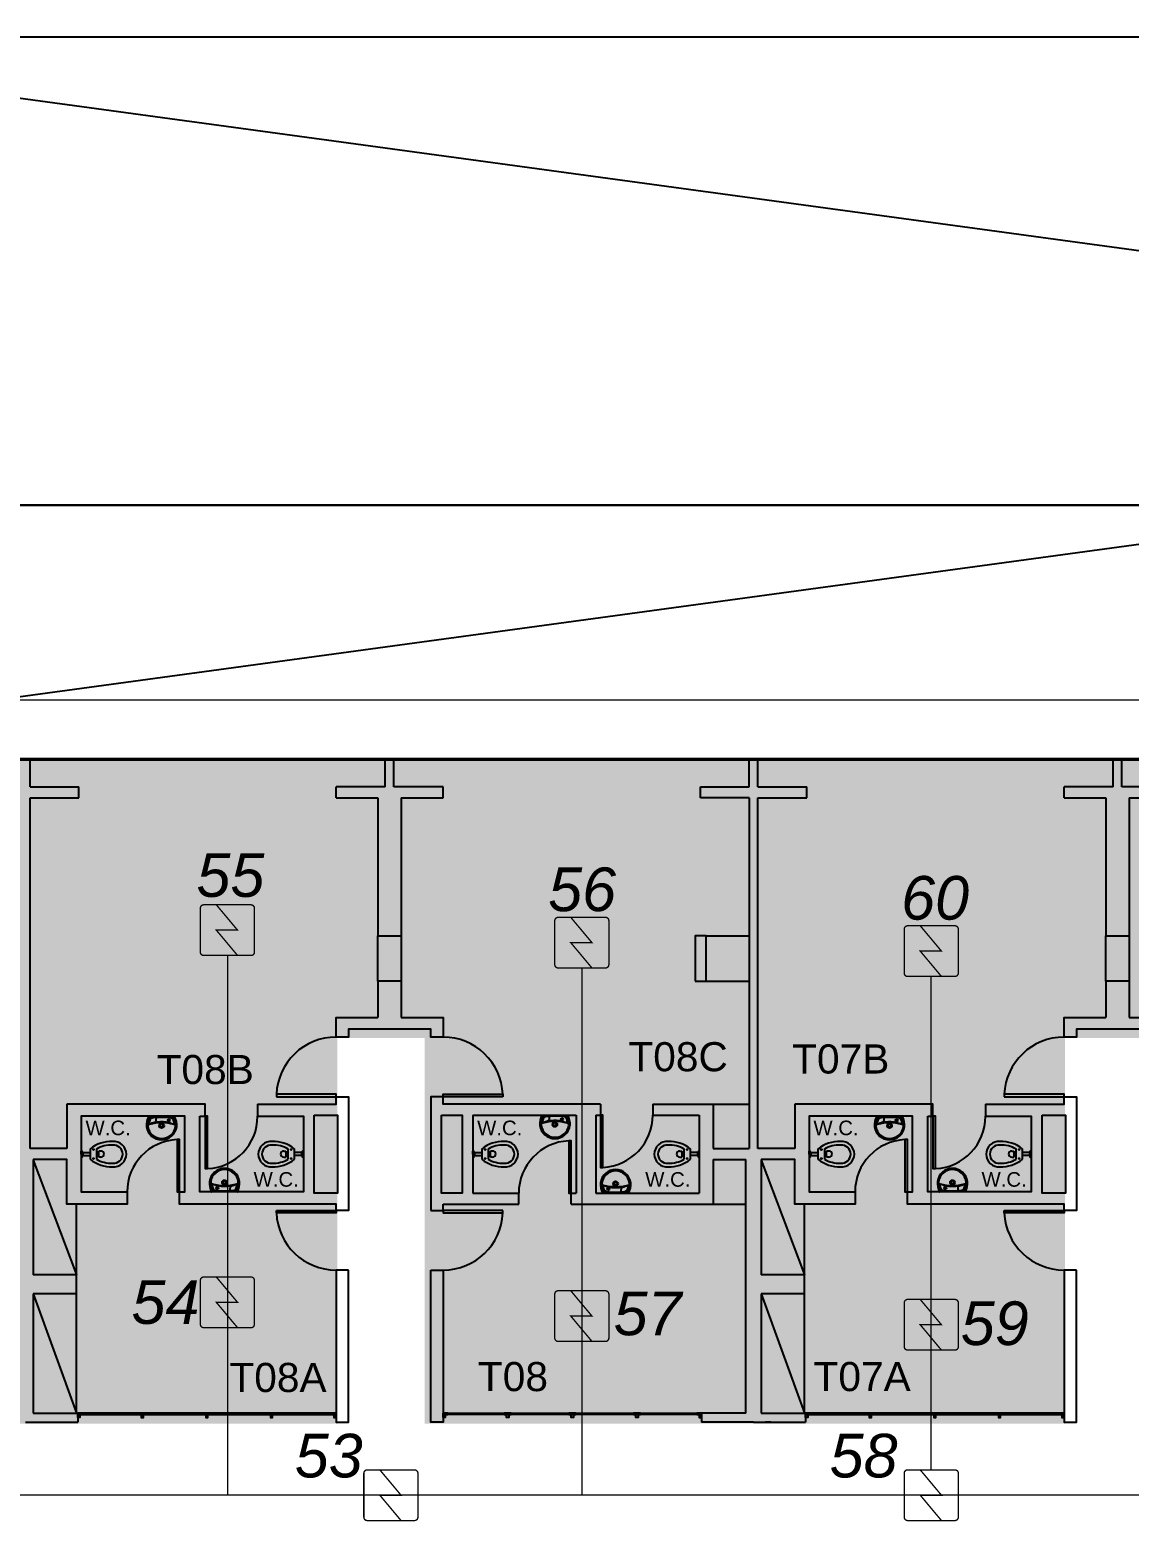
# Model space of a CAD drawing. Header units: metres. Extents: x -331 to 2982, y 362 to 2539.
# Drawn here: x 779.47 to 794.57, y 1304.15 to 1324.64 of the extents above; entities that cross this region are included whole.
import ezdxf

# ---------------------------------------------------------------- set-up
doc = ezdxf.new("R2010")
doc.units = ezdxf.units.M
doc.layers.add('_salas', color=251, linetype='Continuous', plot=False)
for name, color, linetype in [('ALV', 251, 'Continuous'), ('CX', 251, 'Continuous'), ('Det', 251, 'Continuous'), ('DET. FUMAÇA', 1, 'Continuous'), ('Det_Vigas', 251, 'Continuous'), ('Div', 251, 'Continuous'), ('Est', 251, 'Continuous'), ('Mob', 251, 'Continuous'), ('Pis', 251, 'Continuous'), ('SALAS NOVAS', 7, 'Continuous'), ('Texto_Salas', 251, 'Continuous'), ('vid', 251, 'Continuous')]:
    doc.layers.add(name, color=color, linetype=linetype)
doc.layers.add('Botoeira_antiga', color=74, linetype='Continuous', lineweight=30)
doc.styles.add('ARIAL', font='arial.ttf')
doc.styles.add('DESTAQUE', font='arial.ttf', dxfattribs={"height": 0.4})
doc.styles.add('X3G_ENTITY_1416A3D7', font='arial.ttf', dxfattribs={"height": 0.6})
doc.styles.add('X3G_ENTITY_1416A3E1', font='arial.ttf', dxfattribs={"height": 0.6})
doc.styles.add('X3G_ENTITY_1416A3EB', font='arial.ttf', dxfattribs={"height": 0.6})
doc.styles.add('X3G_ENTITY_1416A3F5', font='arial.ttf', dxfattribs={"height": 0.6})
doc.styles.add('X3G_ENTITY_1416A3FF', font='arial.ttf', dxfattribs={"height": 0.6})
doc.styles.add('X3G_ENTITY_1416A409', font='arial.ttf', dxfattribs={"height": 0.6})
doc.styles.add('X3G_ENTITY_1416A413', font='arial.ttf', dxfattribs={"height": 0.6})
doc.styles.add('X3G_ENTITY_1416A41D', font='arial.ttf', dxfattribs={"height": 0.6})

# ---------------------------------------------------------------- blocks, each defined once
blk = doc.blocks.new('Detector de fumaça')
at = {"layer": 'DET. FUMAÇA', "linetype": 'Continuous', "lineweight": 15, "const_width": 0.0187}
blk.add_lwpolyline([(774.599, 539.816), (775.249, 539.816, -0.414214), (775.296, 539.769), (775.296, 539.167, -0.414214), (775.249, 539.12), (774.599, 539.12, -0.414214), (774.553, 539.167), (774.553, 539.769, -0.414214)], format="xyb", close=True, dxfattribs=at)
blk.add_lwpolyline([(774.773, 539.816), (775.064, 539.468), (774.773, 539.468), (775.064, 539.12)], dxfattribs=at)

msp = doc.modelspace()

# ---------------------------------------------------------------- hatches: boundary and pattern name
at = {"layer": '_salas', "transparency": 33554559}
h = msp.add_hatch(color=256, dxfattribs=at)
h.dxf.hatch_style = 1
h.paths.add_polyline_path([(845.886, 1305.49), (845.886, 1314.61), (773.074, 1314.61), (773.074, 1305.49), (773.859, 1305.49), (773.859, 1310.79), (774.889, 1310.79), (774.889, 1305.49), (783.689, 1305.49), (783.689, 1310.79), (784.889, 1310.79), (784.889, 1305.49), (793.689, 1305.49), (793.689, 1310.79), (794.889, 1310.79), (794.889, 1305.49), (803.689, 1305.49), (803.689, 1310.79), (804.889, 1310.79), (804.889, 1305.49), (813.689, 1305.49), (813.689, 1310.79), (814.889, 1310.79), (814.889, 1305.49), (823.689, 1305.49), (823.689, 1310.79), (824.889, 1310.79), (824.889, 1305.49), (833.689, 1305.49), (833.689, 1310.79), (834.889, 1310.79), (834.889, 1305.49), (843.689, 1305.49), (843.689, 1310.79), (844.889, 1310.79), (844.889, 1309.89), (844.879, 1309.89), (844.879, 1305.49)])

# ---------------------------------------------------------------- linework, layer by layer
at = {"layer": 'ALV'}
for p, q in [((779.469, 1314.241), (779.469, 1314.611)), ((784.349, 1314.611), (784.469, 1314.611)), ((784.349, 1314.241), (784.349, 1314.611)), ((784.469, 1314.241), (784.469, 1314.611)), ((789.349, 1314.241), (789.349, 1314.611)), ((789.469, 1314.241), (789.469, 1314.611)), ((794.349, 1314.611), (794.469, 1314.611)), ((794.349, 1314.241), (794.349, 1314.611)), ((794.469, 1314.241), (794.469, 1314.611)), ((779.469, 1314.241), (780.139, 1314.241)), ((779.469, 1309.269), (779.469, 1314.091)), ((779.469, 1314.091), (780.139, 1314.091)), ((780.139, 1314.091), (780.139, 1314.241)), ((783.674, 1314.091), (783.674, 1314.241)), ((784.349, 1314.241), (783.674, 1314.241)), ((783.674, 1314.091), (784.249, 1314.091)), ((784.249, 1314.091), (784.249, 1312.191)), ((785.144, 1314.241), (784.469, 1314.241)), ((784.569, 1314.091), (785.144, 1314.091)), ((784.569, 1314.091), (784.569, 1312.191)), ((785.144, 1314.091), (785.144, 1314.241)), ((788.679, 1314.091), (788.679, 1314.241)), ((788.679, 1314.241), (789.349, 1314.241)), ((789.349, 1314.091), (788.679, 1314.091)), ((789.349, 1314.091), (789.349, 1309.269)), ((789.469, 1314.241), (790.139, 1314.241)), ((789.469, 1309.269), (789.469, 1314.091)), ((789.469, 1314.091), (790.139, 1314.091)), ((790.139, 1314.091), (790.139, 1314.241)), ((793.674, 1314.091), (793.674, 1314.241)), ((794.349, 1314.241), (793.674, 1314.241)), ((793.674, 1314.091), (794.249, 1314.091)), ((794.249, 1314.091), (794.249, 1312.191)), ((795.144, 1314.241), (794.469, 1314.241)), ((794.569, 1314.091), (795.144, 1314.091)), ((794.569, 1314.091), (794.569, 1312.191)), ((784.249, 1311.571), (784.249, 1311.071)), ((784.569, 1311.571), (784.569, 1311.071)), ((794.249, 1311.571), (794.249, 1311.071)), ((794.569, 1311.571), (794.569, 1311.071)), ((780.964, 1309.881), (779.974, 1309.881)), ((779.974, 1309.881), (779.974, 1309.269)), ((787.304, 1309.881), (787.304, 1309.731)), ((788.024, 1309.881), (788.854, 1309.881)), ((788.024, 1309.881), (788.024, 1309.731)), ((788.854, 1309.881), (788.854, 1309.269)), ((790.964, 1309.881), (789.974, 1309.881)), ((789.974, 1309.881), (789.974, 1309.269)), ((785.554, 1309.731), (785.554, 1308.656)), ((785.554, 1309.731), (786.974, 1309.731)), ((786.974, 1309.731), (786.974, 1308.656)), ((787.244, 1309.731), (787.304, 1309.731)), ((787.244, 1309.731), (787.244, 1308.656)), ((788.024, 1309.731), (788.664, 1309.731)), ((788.664, 1309.731), (788.664, 1308.656)), ((779.974, 1309.269), (779.469, 1309.269)), ((788.854, 1309.269), (789.349, 1309.269)), ((789.974, 1309.269), (789.469, 1309.269)), ((779.514, 1309.119), (779.514, 1307.536)), ((788.854, 1309.119), (788.854, 1308.506)), ((788.854, 1309.119), (789.304, 1309.119)), ((789.304, 1305.636), (789.304, 1309.119)), ((789.514, 1309.119), (789.514, 1307.536)), ((785.554, 1308.656), (786.184, 1308.656)), ((786.184, 1308.506), (786.184, 1308.656)), ((786.904, 1308.656), (786.974, 1308.656)), ((786.904, 1308.506), (786.904, 1308.656)), ((787.244, 1308.656), (788.664, 1308.656)), ((784.974, 1308.421), (785.144, 1308.421)), ((785.144, 1308.506), (786.184, 1308.506)), ((785.144, 1308.421), (785.144, 1308.506)), ((786.904, 1308.506), (788.854, 1308.506)), ((780.109, 1307.536), (779.514, 1307.536)), ((780.109, 1307.276), (780.109, 1307.536)), ((790.109, 1307.536), (789.514, 1307.536)), ((790.109, 1307.276), (790.109, 1307.536)), ((779.514, 1307.276), (779.514, 1305.636)), ((780.109, 1307.276), (779.514, 1307.276)), ((789.514, 1307.276), (789.514, 1305.636)), ((790.109, 1307.276), (789.514, 1307.276)), ((779.409, 1305.511), (780.124, 1305.511)), ((779.514, 1305.636), (780.124, 1305.636)), ((780.124, 1305.636), (780.124, 1305.511)), ((789.304, 1305.636), (788.694, 1305.636)), ((788.694, 1305.636), (788.694, 1305.511)), ((789.409, 1305.511), (788.694, 1305.511)), ((789.409, 1305.511), (790.124, 1305.511)), ((789.514, 1305.636), (790.124, 1305.636)), ((790.124, 1305.636), (790.124, 1305.511))]:
    msp.add_line(p, q, dxfattribs=at)
for points in [[(784.569, 1311.071), (785.144, 1311.071), (785.144, 1310.801), (784.974, 1310.801), (784.974, 1310.911), (783.844, 1310.911), (783.844, 1310.801), (783.674, 1310.801), (783.674, 1311.071), (784.249, 1311.071)], [(794.569, 1311.071), (795.144, 1311.071), (795.144, 1310.801), (794.974, 1310.801), (794.974, 1310.911), (793.844, 1310.911), (793.844, 1310.801), (793.674, 1310.801), (793.674, 1311.071), (794.249, 1311.071)], [(782.594, 1309.881), (783.674, 1309.881), (783.674, 1309.981), (783.844, 1309.981), (783.844, 1308.421), (783.674, 1308.421), (783.674, 1308.506), (781.524, 1308.506), (781.524, 1308.674), (781.594, 1308.674), (781.594, 1309.714), (780.174, 1309.714), (780.174, 1308.674), (780.804, 1308.674), (780.804, 1308.506), (779.974, 1308.506), (779.974, 1309.119), (779.514, 1309.119)], [(781.804, 1309.714), (781.874, 1309.714), (781.874, 1309.881), (779.974, 1309.881)], [(782.594, 1309.881), (782.594, 1309.714), (783.224, 1309.714), (783.224, 1308.674), (781.804, 1308.674), (781.804, 1309.714)], [(787.304, 1309.881), (785.144, 1309.881), (785.144, 1309.981), (784.974, 1309.981), (784.974, 1308.421)], [(792.594, 1309.881), (793.674, 1309.881), (793.674, 1309.981), (793.844, 1309.981), (793.844, 1308.421), (793.674, 1308.421), (793.674, 1308.506), (791.524, 1308.506), (791.524, 1308.674), (791.594, 1308.674), (791.594, 1309.714), (790.174, 1309.714), (790.174, 1308.674), (790.804, 1308.674), (790.804, 1308.506), (789.974, 1308.506), (789.974, 1309.119), (789.514, 1309.119)], [(791.804, 1309.714), (791.874, 1309.714), (791.874, 1309.881), (789.974, 1309.881)], [(792.594, 1309.881), (792.594, 1309.714), (793.224, 1309.714), (793.224, 1308.674), (791.804, 1308.674), (791.804, 1309.714)], [(781.884, 1305.615), (781.884, 1305.575), (781.914, 1305.575), (781.914, 1305.615)], [(786.047, 1305.615), (786.047, 1305.575), (786.017, 1305.575), (786.017, 1305.615)], [(786.934, 1305.615), (786.934, 1305.575), (786.904, 1305.575), (786.904, 1305.615)], [(791.884, 1305.615), (791.884, 1305.575), (791.914, 1305.575), (791.914, 1305.615)]]:
    msp.add_lwpolyline(points, dxfattribs=at)
for points in [[(783.374, 1309.731), (783.694, 1309.731), (783.694, 1308.656), (783.374, 1308.656)], [(785.124, 1309.731), (785.404, 1309.731), (785.404, 1308.656), (785.124, 1308.656)], [(793.374, 1309.731), (793.694, 1309.731), (793.694, 1308.656), (793.374, 1308.656)], [(783.844, 1307.601), (783.674, 1307.601), (783.674, 1305.511), (783.844, 1305.511)], [(784.974, 1307.601), (785.144, 1307.601), (785.144, 1305.511), (784.974, 1305.511)], [(793.844, 1307.601), (793.674, 1307.601), (793.674, 1305.511), (793.844, 1305.511)], [(783.67, 1305.635), (780.128, 1305.635), (780.128, 1305.615), (783.67, 1305.615)], [(781.851, 1305.635), (781.897, 1305.635), (781.897, 1305.615), (781.851, 1305.615), (781.851, 1305.614), (781.898, 1305.614), (781.898, 1305.636), (781.851, 1305.636)], [(781.898, 1305.636), (781.901, 1305.636), (781.901, 1305.614), (781.898, 1305.614)], [(781.947, 1305.635), (781.902, 1305.635), (781.902, 1305.615), (781.947, 1305.615), (781.947, 1305.614), (781.901, 1305.614), (781.901, 1305.636), (781.947, 1305.636)], [(785.148, 1305.635), (788.69, 1305.635), (788.69, 1305.615), (785.148, 1305.615)], [(785.984, 1305.635), (786.029, 1305.635), (786.029, 1305.615), (785.984, 1305.615), (785.984, 1305.614), (786.03, 1305.614), (786.03, 1305.636), (785.984, 1305.636)], [(786.033, 1305.636), (786.03, 1305.636), (786.03, 1305.614), (786.033, 1305.614)], [(786.08, 1305.635), (786.034, 1305.635), (786.034, 1305.615), (786.08, 1305.615), (786.08, 1305.614), (786.033, 1305.614), (786.033, 1305.636), (786.08, 1305.636)], [(786.871, 1305.635), (786.917, 1305.635), (786.917, 1305.615), (786.871, 1305.615), (786.871, 1305.614), (786.918, 1305.614), (786.918, 1305.636), (786.871, 1305.636)], [(786.921, 1305.636), (786.918, 1305.636), (786.918, 1305.614), (786.921, 1305.614)], [(786.967, 1305.635), (786.922, 1305.635), (786.922, 1305.615), (786.967, 1305.615), (786.967, 1305.614), (786.921, 1305.614), (786.921, 1305.636), (786.967, 1305.636)], [(793.67, 1305.635), (790.128, 1305.635), (790.128, 1305.615), (793.67, 1305.615)], [(791.851, 1305.635), (791.897, 1305.635), (791.897, 1305.615), (791.851, 1305.615), (791.851, 1305.614), (791.898, 1305.614), (791.898, 1305.636), (791.851, 1305.636)], [(791.898, 1305.636), (791.901, 1305.636), (791.901, 1305.614), (791.898, 1305.614)], [(791.947, 1305.635), (791.902, 1305.635), (791.902, 1305.615), (791.947, 1305.615), (791.947, 1305.614), (791.901, 1305.614), (791.901, 1305.636), (791.947, 1305.636)]]:
    msp.add_lwpolyline(points, close=True, dxfattribs=at)
at = {"layer": 'Botoeira_antiga'}
msp.add_lwpolyline([(872.49, 1318.109, 0.414214), (873.39, 1319.009), (873.39, 1344.645, 0.414214), (872.49, 1345.545), (763.344, 1345.545, 0.414214), (762.444, 1344.645), (762.444, 1319.009, 0.414214), (763.344, 1318.109)], format="xyb", close=True, dxfattribs=at)
at = {"layer": 'CX'}
for points in [[(782.854, 1309.981), (783.674, 1309.981), (783.674, 1310.016), (782.854, 1310.016)], [(785.964, 1309.981), (785.144, 1309.981), (785.144, 1310.016), (785.964, 1310.016)], [(792.854, 1309.981), (793.674, 1309.981), (793.674, 1310.016), (792.854, 1310.016)], [(781.909, 1308.994), (781.909, 1309.714), (781.874, 1309.714), (781.874, 1308.994)], [(787.339, 1309.011), (787.339, 1309.731), (787.304, 1309.731), (787.304, 1309.011)], [(791.909, 1308.994), (791.909, 1309.714), (791.874, 1309.714), (791.874, 1308.994)], [(781.489, 1309.394), (781.489, 1308.674), (781.524, 1308.674), (781.524, 1309.394)], [(791.489, 1309.394), (791.489, 1308.674), (791.524, 1308.674), (791.524, 1309.394)], [(786.869, 1309.376), (786.869, 1308.656), (786.904, 1308.656), (786.904, 1309.376)], [(782.854, 1308.421), (783.674, 1308.421), (783.674, 1308.386), (782.854, 1308.386)], [(785.964, 1308.421), (785.144, 1308.421), (785.144, 1308.386), (785.964, 1308.386)], [(792.854, 1308.421), (793.674, 1308.421), (793.674, 1308.386), (792.854, 1308.386)], [(780.127, 1305.636), (780.124, 1305.636), (780.124, 1305.614), (780.127, 1305.614)], [(780.187, 1305.635), (780.128, 1305.635), (780.128, 1305.615), (780.187, 1305.615), (780.187, 1305.614), (780.127, 1305.614), (780.127, 1305.636), (780.187, 1305.636)], [(780.964, 1305.635), (781.009, 1305.635), (781.009, 1305.615), (780.964, 1305.615), (780.964, 1305.614), (781.01, 1305.614), (781.01, 1305.636), (780.964, 1305.636)], [(781.01, 1305.636), (781.013, 1305.636), (781.013, 1305.614), (781.01, 1305.614)], [(781.06, 1305.635), (781.014, 1305.635), (781.014, 1305.615), (781.06, 1305.615), (781.06, 1305.614), (781.013, 1305.614), (781.013, 1305.636), (781.06, 1305.636)], [(782.739, 1305.635), (782.784, 1305.635), (782.784, 1305.615), (782.739, 1305.615), (782.739, 1305.614), (782.785, 1305.614), (782.785, 1305.636), (782.739, 1305.636)], [(782.785, 1305.636), (782.788, 1305.636), (782.788, 1305.614), (782.785, 1305.614)], [(782.835, 1305.635), (782.789, 1305.635), (782.789, 1305.615), (782.835, 1305.615), (782.835, 1305.614), (782.788, 1305.614), (782.788, 1305.636), (782.835, 1305.636)], [(783.611, 1305.635), (783.67, 1305.635), (783.67, 1305.615), (783.611, 1305.615), (783.611, 1305.614), (783.671, 1305.614), (783.671, 1305.636), (783.611, 1305.636)], [(783.671, 1305.636), (783.674, 1305.636), (783.674, 1305.614), (783.671, 1305.614)], [(785.147, 1305.636), (785.144, 1305.636), (785.144, 1305.614), (785.147, 1305.614)], [(785.207, 1305.635), (785.148, 1305.635), (785.148, 1305.615), (785.207, 1305.615), (785.207, 1305.614), (785.147, 1305.614), (785.147, 1305.636), (785.207, 1305.636)], [(787.759, 1305.635), (787.804, 1305.635), (787.804, 1305.615), (787.759, 1305.615), (787.759, 1305.614), (787.805, 1305.614), (787.805, 1305.636), (787.759, 1305.636)], [(787.808, 1305.636), (787.805, 1305.636), (787.805, 1305.614), (787.808, 1305.614)], [(787.855, 1305.635), (787.809, 1305.635), (787.809, 1305.615), (787.855, 1305.615), (787.855, 1305.614), (787.808, 1305.614), (787.808, 1305.636), (787.855, 1305.636)], [(788.631, 1305.635), (788.69, 1305.635), (788.69, 1305.615), (788.631, 1305.615), (788.631, 1305.614), (788.691, 1305.614), (788.691, 1305.636), (788.631, 1305.636)], [(788.691, 1305.636), (788.694, 1305.636), (788.694, 1305.614), (788.691, 1305.614)], [(790.127, 1305.636), (790.124, 1305.636), (790.124, 1305.614), (790.127, 1305.614)], [(790.187, 1305.635), (790.128, 1305.635), (790.128, 1305.615), (790.187, 1305.615), (790.187, 1305.614), (790.127, 1305.614), (790.127, 1305.636), (790.187, 1305.636)], [(790.964, 1305.635), (791.009, 1305.635), (791.009, 1305.615), (790.964, 1305.615), (790.964, 1305.614), (791.01, 1305.614), (791.01, 1305.636), (790.964, 1305.636)], [(791.01, 1305.636), (791.013, 1305.636), (791.013, 1305.614), (791.01, 1305.614)], [(791.06, 1305.635), (791.014, 1305.635), (791.014, 1305.615), (791.06, 1305.615), (791.06, 1305.614), (791.013, 1305.614), (791.013, 1305.636), (791.06, 1305.636)], [(792.739, 1305.635), (792.784, 1305.635), (792.784, 1305.615), (792.739, 1305.615), (792.739, 1305.614), (792.785, 1305.614), (792.785, 1305.636), (792.739, 1305.636)], [(792.785, 1305.636), (792.788, 1305.636), (792.788, 1305.614), (792.785, 1305.614)], [(792.835, 1305.635), (792.789, 1305.635), (792.789, 1305.615), (792.835, 1305.615), (792.835, 1305.614), (792.788, 1305.614), (792.788, 1305.636), (792.835, 1305.636)], [(793.611, 1305.635), (793.67, 1305.635), (793.67, 1305.615), (793.611, 1305.615), (793.611, 1305.614), (793.671, 1305.614), (793.671, 1305.636), (793.611, 1305.636)], [(793.671, 1305.636), (793.674, 1305.636), (793.674, 1305.614), (793.671, 1305.614)]]:
    msp.add_lwpolyline(points, close=True, dxfattribs=at)
for points in [[(780.154, 1305.615), (780.154, 1305.575), (780.124, 1305.575), (780.124, 1305.615)], [(780.997, 1305.615), (780.997, 1305.575), (781.027, 1305.575), (781.027, 1305.615)], [(782.772, 1305.615), (782.772, 1305.575), (782.802, 1305.575), (782.802, 1305.615)], [(783.644, 1305.615), (783.644, 1305.575), (783.674, 1305.575), (783.674, 1305.615)], [(785.174, 1305.615), (785.174, 1305.575), (785.144, 1305.575), (785.144, 1305.615)], [(787.822, 1305.615), (787.822, 1305.575), (787.792, 1305.575), (787.792, 1305.615)], [(788.664, 1305.615), (788.664, 1305.575), (788.694, 1305.575), (788.694, 1305.615)], [(790.154, 1305.615), (790.154, 1305.575), (790.124, 1305.575), (790.124, 1305.615)], [(790.997, 1305.615), (790.997, 1305.575), (791.027, 1305.575), (791.027, 1305.615)], [(792.772, 1305.615), (792.772, 1305.575), (792.802, 1305.575), (792.802, 1305.615)], [(793.644, 1305.615), (793.644, 1305.575), (793.674, 1305.575), (793.674, 1305.615)]]:
    msp.add_lwpolyline(points, dxfattribs=at)
at = {"layer": 'CX', "color": 251, "true_color": 0x606060}
for centre, radius, start, end in [((783.674, 1309.981), 0.821, 90, 177.5559), ((785.144, 1309.981), 0.821, 2.4441, 90), ((793.674, 1309.981), 0.821, 90, 177.5559), ((781.874, 1309.714), 0.721, 272.783, 0), ((787.304, 1309.731), 0.721, 272.783, 0), ((791.874, 1309.714), 0.721, 272.783, 0), ((781.524, 1308.674), 0.721, 92.783, 180), ((791.524, 1308.674), 0.721, 92.783, 180), ((786.904, 1308.656), 0.721, 92.783, 180), ((783.674, 1308.421), 0.821, 182.4441, 270), ((785.144, 1308.421), 0.821, 270, 357.5559), ((793.674, 1308.421), 0.821, 182.4441, 270)]:
    msp.add_arc(centre, radius, start, end, dxfattribs=at)
at = {"layer": 'Det', "color": 251}
for p, q in [((841.129, 1323.891), (773.124, 1314.631)), ((777.964, 1323.89), (845.929, 1314.631))]:
    msp.add_line(p, q, dxfattribs=at)
at = {"layer": 'Det_Vigas', "color": 251}
for p, q in [((780.272, 1305.615), (780.347, 1305.615)), ((781.493, 1305.615), (781.418, 1305.615)), ((782.38, 1305.615), (782.305, 1305.615)), ((783.268, 1305.615), (783.193, 1305.615)), ((785.64, 1305.615), (785.565, 1305.615)), ((786.613, 1305.615), (786.538, 1305.615)), ((787.5, 1305.615), (787.425, 1305.615)), ((788.588, 1305.615), (788.513, 1305.615)), ((789.647, 1305.511), (789.572, 1305.511)), ((790.62, 1305.615), (790.545, 1305.615))]:
    msp.add_line(p, q, dxfattribs=at)
at = {"layer": 'Div', "color": 230, "linetype": 'Continuous', "lineweight": 0}
msp.add_line((744.152, 1315.437), (872.39, 1315.437), dxfattribs=at)
at = {"layer": 'Div', "color": 150, "linetype": 'Continuous', "lineweight": 0}
for p, q in [((782.18, 1311.924), (782.18, 1304.507)), ((787.049, 1311.751), (787.049, 1304.507)), ((791.851, 1304.855), (791.851, 1311.635)), ((847.645, 1304.507), (747.654, 1304.507))]:
    msp.add_line(p, q, dxfattribs=at)
at = {"layer": 'Est'}
for points in [[(784.249, 1312.191), (784.569, 1312.191), (784.569, 1311.571), (784.249, 1311.571)], [(788.609, 1311.571), (788.759, 1311.571), (788.759, 1312.191), (788.609, 1312.191)], [(794.249, 1312.191), (794.569, 1312.191), (794.569, 1311.571), (794.249, 1311.571)]]:
    msp.add_lwpolyline(points, close=True, dxfattribs=at)
at = {"layer": 'Mob'}
for p, q in [((788.759, 1312.191), (789.349, 1312.191)), ((788.759, 1311.571), (789.349, 1311.571)), ((788.854, 1309.881), (789.349, 1309.881)), ((781.101, 1309.714), (781.452, 1309.714)), ((786.503, 1309.731), (786.855, 1309.731)), ((791.101, 1309.714), (791.452, 1309.714)), ((780.174, 1309.194), (780.174, 1309.234)), ((780.174, 1309.234), (780.185, 1309.234)), ((780.174, 1309.194), (780.174, 1309.153)), ((780.194, 1309.214), (780.194, 1309.225)), ((780.194, 1309.214), (780.194, 1309.174)), ((780.194, 1309.214), (780.294, 1309.214)), ((780.194, 1309.174), (780.294, 1309.174)), ((780.194, 1309.174), (780.194, 1309.163)), ((780.294, 1309.264), (780.294, 1309.124)), ((780.382, 1309.264), (780.382, 1309.124)), ((780.413, 1309.153), (780.413, 1309.234)), ((780.442, 1309.234), (780.413, 1309.234)), ((782.956, 1309.234), (782.985, 1309.234)), ((782.985, 1309.234), (782.985, 1309.153)), ((783.016, 1309.124), (783.016, 1309.264)), ((783.104, 1309.124), (783.104, 1309.264)), ((783.204, 1309.214), (783.104, 1309.214)), ((783.204, 1309.174), (783.104, 1309.174)), ((783.204, 1309.214), (783.204, 1309.225)), ((783.204, 1309.174), (783.204, 1309.214)), ((783.204, 1309.174), (783.204, 1309.163)), ((783.224, 1309.234), (783.213, 1309.234)), ((783.224, 1309.194), (783.224, 1309.234)), ((783.224, 1309.194), (783.224, 1309.153)), ((785.554, 1309.194), (785.554, 1309.234)), ((785.554, 1309.234), (785.565, 1309.234)), ((785.554, 1309.194), (785.554, 1309.153)), ((785.574, 1309.214), (785.574, 1309.225)), ((785.574, 1309.214), (785.574, 1309.174)), ((785.574, 1309.214), (785.674, 1309.214)), ((785.574, 1309.174), (785.674, 1309.174)), ((785.574, 1309.174), (785.574, 1309.163)), ((785.674, 1309.264), (785.674, 1309.124)), ((785.762, 1309.264), (785.762, 1309.124)), ((785.793, 1309.153), (785.793, 1309.234)), ((785.822, 1309.234), (785.793, 1309.234)), ((788.396, 1309.234), (788.425, 1309.234)), ((788.425, 1309.234), (788.425, 1309.153)), ((788.456, 1309.124), (788.456, 1309.264)), ((788.544, 1309.124), (788.544, 1309.264)), ((788.644, 1309.214), (788.544, 1309.214)), ((788.644, 1309.174), (788.544, 1309.174)), ((788.644, 1309.214), (788.644, 1309.225)), ((788.644, 1309.174), (788.644, 1309.214)), ((788.644, 1309.174), (788.644, 1309.163)), ((788.664, 1309.234), (788.653, 1309.234)), ((788.664, 1309.194), (788.664, 1309.234)), ((788.664, 1309.194), (788.664, 1309.153)), ((790.174, 1309.194), (790.174, 1309.234)), ((790.174, 1309.234), (790.185, 1309.234)), ((790.174, 1309.194), (790.174, 1309.153)), ((790.194, 1309.214), (790.194, 1309.225)), ((790.194, 1309.214), (790.194, 1309.174)), ((790.194, 1309.214), (790.294, 1309.214)), ((790.194, 1309.174), (790.294, 1309.174)), ((790.194, 1309.174), (790.194, 1309.163)), ((790.294, 1309.264), (790.294, 1309.124)), ((790.382, 1309.264), (790.382, 1309.124)), ((790.413, 1309.153), (790.413, 1309.234)), ((790.442, 1309.234), (790.413, 1309.234)), ((792.956, 1309.234), (792.985, 1309.234)), ((792.985, 1309.234), (792.985, 1309.153)), ((793.016, 1309.124), (793.016, 1309.264)), ((793.104, 1309.124), (793.104, 1309.264)), ((793.204, 1309.214), (793.104, 1309.214)), ((793.204, 1309.174), (793.104, 1309.174)), ((793.204, 1309.214), (793.204, 1309.225)), ((793.204, 1309.174), (793.204, 1309.214)), ((793.204, 1309.174), (793.204, 1309.163)), ((793.224, 1309.234), (793.213, 1309.234)), ((793.224, 1309.194), (793.224, 1309.234)), ((793.224, 1309.194), (793.224, 1309.153)), ((780.174, 1309.153), (780.185, 1309.153)), ((780.442, 1309.153), (780.413, 1309.153)), ((782.956, 1309.153), (782.985, 1309.153)), ((783.224, 1309.153), (783.213, 1309.153)), ((785.554, 1309.153), (785.565, 1309.153)), ((785.822, 1309.153), (785.793, 1309.153)), ((788.396, 1309.153), (788.425, 1309.153)), ((788.664, 1309.153), (788.653, 1309.153)), ((790.174, 1309.153), (790.185, 1309.153)), ((790.442, 1309.153), (790.413, 1309.153)), ((792.956, 1309.153), (792.985, 1309.153)), ((793.224, 1309.153), (793.213, 1309.153)), ((782.317, 1308.674), (781.966, 1308.674)), ((787.69, 1308.656), (787.339, 1308.656)), ((792.317, 1308.674), (791.966, 1308.674)), ((788.854, 1308.506), (789.304, 1308.506))]:
    msp.add_line(p, q, dxfattribs=at)
at = {"layer": 'Mob', "ltscale": 0.8}
for p, q in [((779.514, 1309.111), (780.109, 1307.536)), ((789.514, 1309.111), (790.109, 1307.536)), ((779.514, 1307.276), (780.109, 1305.636)), ((789.514, 1307.276), (790.109, 1305.636))]:
    msp.add_line(p, q, dxfattribs=at)
at = {"layer": 'Mob'}
for points in [[(781.277, 1309.703, 0.019765), (781.151, 1309.698, 0.055725), (781.133, 1309.696, 0.26837), (781.1, 1309.66, 0.08527), (781.088, 1309.572, 0.373975), (781.277, 1309.408, 0.373975), (781.467, 1309.572, 0.08527), (781.455, 1309.66, 0.26837), (781.421, 1309.696, 0.055725), (781.403, 1309.698, 0.019765)], [(786.68, 1309.72, 0.019765), (786.554, 1309.715, 0.055725), (786.536, 1309.713, 0.26837), (786.503, 1309.677, 0.08527), (786.491, 1309.59, 0.373975), (786.68, 1309.425, 0.373975), (786.869, 1309.59, 0.08527), (786.857, 1309.677, 0.26837), (786.824, 1309.713, 0.055725), (786.806, 1309.715, 0.019765)], [(791.277, 1309.703, 0.019765), (791.151, 1309.698, 0.055725), (791.133, 1309.696, 0.26837), (791.1, 1309.66, 0.08527), (791.088, 1309.572, 0.373975), (791.277, 1309.408, 0.373975), (791.467, 1309.572, 0.08527), (791.455, 1309.66, 0.26837), (791.421, 1309.696, 0.055725), (791.403, 1309.698, 0.019765)], [(782.141, 1308.684, 0.019765), (782.267, 1308.689, 0.055725), (782.285, 1308.692, 0.26837), (782.318, 1308.728, 0.08527), (782.33, 1308.815, 0.373975), (782.141, 1308.98, 0.373975), (781.951, 1308.815, 0.08527), (781.963, 1308.728, 0.26837), (781.997, 1308.692, 0.055725), (782.015, 1308.689, 0.019765)], [(792.141, 1308.684, 0.019765), (792.267, 1308.689, 0.055725), (792.285, 1308.692, 0.26837), (792.318, 1308.728, 0.08527), (792.33, 1308.815, 0.373975), (792.141, 1308.98, 0.373975), (791.951, 1308.815, 0.08527), (791.963, 1308.728, 0.26837), (791.997, 1308.692, 0.055725), (792.015, 1308.689, 0.019765)], [(787.514, 1308.667, 0.019765), (787.64, 1308.672, 0.055725), (787.658, 1308.674, 0.26837), (787.691, 1308.71, 0.08527), (787.703, 1308.798, 0.373975), (787.514, 1308.962, 0.373975), (787.324, 1308.798, 0.08527), (787.336, 1308.71, 0.26837), (787.37, 1308.674, 0.055725), (787.388, 1308.672, 0.019765)]]:
    msp.add_lwpolyline(points, format="xyb", close=True, dxfattribs=at)
for points in [[(781.452, 1309.606, 0.09339), (781.439, 1309.66, 0.281673), (781.394, 1309.693, 0.022774), (781.304, 1309.698), (781.277, 1309.698), (781.25, 1309.698, 0.022774), (781.16, 1309.693, 0.281673), (781.115, 1309.66, 0.09339), (781.103, 1309.606)], [(781.452, 1309.606, -0.557482), (781.444, 1309.601, 0.068592), (781.34, 1309.631, 0.02486), (781.277, 1309.636, 0.02486), (781.214, 1309.631, 0.068592), (781.11, 1309.601, -0.557482), (781.103, 1309.606)], [(781.445, 1309.601, 0.072415), (781.277, 1309.624, 0.072415), (781.11, 1309.601)], [(781.113, 1309.602, -0.467154), (781.115, 1309.609, -0.039312), (781.182, 1309.633, 0.320715), (781.201, 1309.653, 0.032811), (781.205, 1309.691)], [(786.854, 1309.624, 0.09339), (786.842, 1309.677, 0.281673), (786.797, 1309.71, 0.022774), (786.707, 1309.716), (786.68, 1309.716), (786.653, 1309.716, 0.022774), (786.563, 1309.71, 0.281673), (786.518, 1309.677, 0.09339), (786.505, 1309.624)], [(786.854, 1309.624, -0.557482), (786.847, 1309.619, 0.068592), (786.743, 1309.649, 0.02486), (786.68, 1309.654, 0.02486), (786.617, 1309.649, 0.068592), (786.513, 1309.619, -0.557482), (786.505, 1309.624)], [(786.847, 1309.619, 0.072415), (786.68, 1309.642, 0.072415), (786.512, 1309.619)], [(786.515, 1309.62, -0.467154), (786.518, 1309.627, -0.039312), (786.585, 1309.651, 0.320715), (786.604, 1309.671, 0.032811), (786.608, 1309.709)], [(791.452, 1309.606, 0.09339), (791.439, 1309.66, 0.281673), (791.394, 1309.693, 0.022774), (791.304, 1309.698), (791.277, 1309.698), (791.25, 1309.698, 0.022774), (791.16, 1309.693, 0.281673), (791.115, 1309.66, 0.09339), (791.103, 1309.606)], [(791.452, 1309.606, -0.557482), (791.444, 1309.601, 0.068592), (791.34, 1309.631, 0.02486), (791.277, 1309.636, 0.02486), (791.214, 1309.631, 0.068592), (791.11, 1309.601, -0.557482), (791.103, 1309.606)], [(791.445, 1309.601, 0.072415), (791.277, 1309.624, 0.072415), (791.11, 1309.601)], [(791.113, 1309.602, -0.467154), (791.115, 1309.609, -0.039312), (791.182, 1309.633, 0.320715), (791.201, 1309.653, 0.032811), (791.205, 1309.691)], [(781.966, 1308.781, -0.557482), (781.974, 1308.786, 0.068592), (782.078, 1308.756, 0.02486), (782.141, 1308.751, 0.02486), (782.204, 1308.756, 0.068592), (782.308, 1308.786, -0.557482), (782.315, 1308.781)], [(781.966, 1308.781, 0.09339), (781.979, 1308.728, 0.281673), (782.024, 1308.695, 0.022774), (782.114, 1308.689), (782.141, 1308.689), (782.168, 1308.689, 0.022774), (782.258, 1308.695, 0.281673), (782.303, 1308.728, 0.09339), (782.315, 1308.781)], [(781.973, 1308.786, 0.072415), (782.141, 1308.763, 0.072415), (782.308, 1308.786)], [(782.305, 1308.785, -0.467154), (782.303, 1308.778, -0.039312), (782.236, 1308.754, 0.320715), (782.217, 1308.734, 0.032811), (782.213, 1308.696)], [(787.339, 1308.763, -0.557482), (787.347, 1308.768, 0.068592), (787.451, 1308.738, 0.02486), (787.514, 1308.733, 0.02486), (787.577, 1308.738, 0.068592), (787.681, 1308.768, -0.557482), (787.688, 1308.763)], [(787.339, 1308.763, 0.09339), (787.352, 1308.71, 0.281673), (787.397, 1308.677, 0.022774), (787.487, 1308.671), (787.514, 1308.671), (787.541, 1308.671, 0.022774), (787.631, 1308.677, 0.281673), (787.676, 1308.71, 0.09339), (787.688, 1308.763)], [(787.346, 1308.769, 0.072415), (787.514, 1308.745, 0.072415), (787.681, 1308.769)], [(787.678, 1308.767, -0.467154), (787.676, 1308.76, -0.039312), (787.609, 1308.737, 0.320715), (787.59, 1308.716, 0.032811), (787.586, 1308.679)], [(791.966, 1308.781, -0.557482), (791.974, 1308.786, 0.068592), (792.078, 1308.756, 0.02486), (792.141, 1308.751, 0.02486), (792.204, 1308.756, 0.068592), (792.308, 1308.786, -0.557482), (792.315, 1308.781)], [(791.966, 1308.781, 0.09339), (791.979, 1308.728, 0.281673), (792.024, 1308.695, 0.022774), (792.114, 1308.689), (792.141, 1308.689), (792.168, 1308.689, 0.022774), (792.258, 1308.695, 0.281673), (792.303, 1308.728, 0.09339), (792.315, 1308.781)], [(791.973, 1308.786, 0.072415), (792.141, 1308.763, 0.072415), (792.308, 1308.786)], [(792.305, 1308.785, -0.467154), (792.303, 1308.778, -0.039312), (792.236, 1308.754, 0.320715), (792.217, 1308.734, 0.032811), (792.213, 1308.696)]]:
    msp.add_lwpolyline(points, format="xyb", dxfattribs=at)
for points in [[(780.109, 1307.536), (780.109, 1308.506)], [(790.109, 1307.536), (790.109, 1308.506)], [(780.109, 1305.636), (780.109, 1307.276)], [(790.109, 1305.636), (790.109, 1307.276)]]:
    msp.add_lwpolyline(points, dxfattribs=at)
for centre, radius in [((781.277, 1309.583), 0.0328), ((781.277, 1309.583), 0.0203), ((781.376, 1309.657), 0.0158), ((786.68, 1309.601), 0.0328), ((786.68, 1309.601), 0.0203), ((786.779, 1309.674), 0.0158), ((791.277, 1309.583), 0.0328), ((791.277, 1309.583), 0.0203), ((791.376, 1309.657), 0.0158), ((780.34, 1309.256), 0.00707), ((783.058, 1309.256), 0.00707), ((785.72, 1309.256), 0.00707), ((788.498, 1309.256), 0.00707), ((790.34, 1309.256), 0.00707), ((793.058, 1309.256), 0.00707), ((780.34, 1309.132), 0.00707), ((783.058, 1309.132), 0.00707), ((785.72, 1309.132), 0.00707), ((788.498, 1309.132), 0.00707), ((790.34, 1309.132), 0.00707), ((793.058, 1309.132), 0.00707), ((782.141, 1308.804), 0.0328), ((782.141, 1308.804), 0.0203), ((787.514, 1308.787), 0.0328), ((787.514, 1308.787), 0.0203), ((792.141, 1308.804), 0.0328), ((792.141, 1308.804), 0.0203), ((782.042, 1308.73), 0.0158), ((787.415, 1308.713), 0.0158), ((792.042, 1308.73), 0.0158)]:
    msp.add_circle(centre, radius, dxfattribs=at)
for centre, radius, start, end in [((781.335, 1309.589), 0.266, 151.9123, 184.0939), ((781.103, 1309.711), 0.0027, 90, 152.2647), ((781.452, 1309.711), 0.0027, 27.7353, 90), ((781.219, 1309.589), 0.266, 355.9061, 27.7353), ((786.738, 1309.606), 0.266, 151.9123, 184.0939), ((786.68, 1309.616), 0.209, 187.9818, 270), ((786.68, 1309.616), 0.209, 270, 352.0182), ((786.622, 1309.606), 0.266, 355.9061, 27.7353), ((791.335, 1309.589), 0.266, 151.9123, 184.0939), ((791.103, 1309.711), 0.0027, 90, 152.2647), ((791.452, 1309.711), 0.0027, 27.7353, 90), ((791.219, 1309.589), 0.266, 355.9061, 27.7353), ((781.277, 1309.599), 0.209, 187.9818, 270), ((781.277, 1309.599), 0.209, 270, 352.0182), ((791.277, 1309.599), 0.209, 187.9818, 270), ((791.277, 1309.599), 0.209, 270, 352.0182), ((780.185, 1309.225), 0.00935, 0, 90), ((780.588, 1308.904), 0.464, 87.9363, 129.3021), ((780.588, 1308.904), 0.414, 87.9363, 119.8675), ((780.445, 1309.192), 0.043, 1.2038, 93.3189), ((780.445, 1309.196), 0.043, 266.6811, 358.7962), ((780.615, 1309.19), 0.179, 1.2038, 93.3189), ((780.615, 1309.197), 0.179, 266.6811, 358.7962), ((780.615, 1309.19), 0.129, 1.2038, 93.3189), ((780.615, 1309.197), 0.129, 266.6811, 358.7962), ((782.783, 1309.19), 0.179, 86.6811, 178.7962), ((782.783, 1309.197), 0.179, 181.2038, 273.3189), ((782.783, 1309.19), 0.129, 86.6811, 178.7962), ((782.783, 1309.197), 0.129, 181.2038, 273.3189), ((782.81, 1308.904), 0.464, 50.6979, 92.0637), ((782.81, 1308.904), 0.414, 60.1325, 92.0637), ((782.953, 1309.192), 0.043, 86.6811, 178.7962), ((782.953, 1309.196), 0.043, 181.2038, 273.3189), ((783.213, 1309.225), 0.00935, 90, 180), ((785.565, 1309.225), 0.00935, 0, 90), ((785.968, 1308.904), 0.464, 87.9363, 129.3021), ((785.968, 1308.904), 0.414, 87.9363, 119.8675), ((785.825, 1309.192), 0.043, 1.2038, 93.3189), ((785.825, 1309.196), 0.043, 266.6811, 358.7962), ((785.995, 1309.19), 0.179, 1.2038, 93.3189), ((785.995, 1309.197), 0.179, 266.6811, 358.7962), ((785.995, 1309.19), 0.129, 1.2038, 93.3189), ((785.995, 1309.197), 0.129, 266.6811, 358.7962), ((788.223, 1309.19), 0.179, 86.6811, 178.7962), ((788.223, 1309.197), 0.179, 181.2038, 273.3189), ((788.223, 1309.19), 0.129, 86.6811, 178.7962), ((788.223, 1309.197), 0.129, 181.2038, 273.3189), ((788.25, 1308.904), 0.464, 50.6979, 92.0637), ((788.25, 1308.904), 0.414, 60.1325, 92.0637), ((788.393, 1309.192), 0.043, 86.6811, 178.7962), ((788.393, 1309.196), 0.043, 181.2038, 273.3189), ((788.653, 1309.225), 0.00935, 90, 180), ((790.185, 1309.225), 0.00935, 0, 90), ((790.588, 1308.904), 0.464, 87.9363, 129.3021), ((790.588, 1308.904), 0.414, 87.9363, 119.8675), ((790.445, 1309.192), 0.043, 1.2038, 93.3189), ((790.445, 1309.196), 0.043, 266.6811, 358.7962), ((790.615, 1309.19), 0.179, 1.2038, 93.3189), ((790.615, 1309.197), 0.179, 266.6811, 358.7962), ((790.615, 1309.19), 0.129, 1.2038, 93.3189), ((790.615, 1309.197), 0.129, 266.6811, 358.7962), ((792.783, 1309.19), 0.179, 86.6811, 178.7962), ((792.783, 1309.197), 0.179, 181.2038, 273.3189), ((792.783, 1309.19), 0.129, 86.6811, 178.7962), ((792.783, 1309.197), 0.129, 181.2038, 273.3189), ((792.81, 1308.904), 0.464, 50.6979, 92.0637), ((792.81, 1308.904), 0.414, 60.1325, 92.0637), ((792.953, 1309.192), 0.043, 86.6811, 178.7962), ((792.953, 1309.196), 0.043, 181.2038, 273.3189), ((793.213, 1309.225), 0.00935, 90, 180), ((780.185, 1309.163), 0.00935, 270, 0), ((780.588, 1309.483), 0.464, 230.6979, 272.0637), ((780.588, 1309.483), 0.414, 240.1325, 272.0637), ((782.141, 1308.789), 0.209, 90, 172.0182), ((782.141, 1308.789), 0.209, 7.9818, 90), ((782.81, 1309.483), 0.464, 267.9363, 309.3021), ((782.81, 1309.483), 0.414, 267.9363, 299.8675), ((783.213, 1309.163), 0.00935, 180, 270), ((785.565, 1309.163), 0.00935, 270, 0), ((785.968, 1309.483), 0.464, 230.6979, 272.0637), ((785.968, 1309.483), 0.414, 240.1325, 272.0637), ((787.514, 1308.771), 0.209, 90, 172.0182), ((787.514, 1308.771), 0.209, 7.9818, 90), ((788.25, 1309.483), 0.464, 267.9363, 309.3021), ((788.25, 1309.483), 0.414, 267.9363, 299.8675), ((788.653, 1309.163), 0.00935, 180, 270), ((790.185, 1309.163), 0.00935, 270, 0), ((790.588, 1309.483), 0.464, 230.6979, 272.0637), ((790.588, 1309.483), 0.414, 240.1325, 272.0637), ((792.141, 1308.789), 0.209, 90, 172.0182), ((792.141, 1308.789), 0.209, 7.9818, 90), ((792.81, 1309.483), 0.464, 267.9363, 309.3021), ((792.81, 1309.483), 0.414, 267.9363, 299.8675), ((793.213, 1309.163), 0.00935, 180, 270), ((782.199, 1308.799), 0.266, 175.9061, 207.7353), ((782.083, 1308.799), 0.266, 331.9123, 4.0939), ((787.572, 1308.781), 0.266, 175.9061, 207.7353), ((787.456, 1308.781), 0.266, 331.9123, 4.0939), ((792.199, 1308.799), 0.266, 175.9061, 207.7353), ((792.083, 1308.799), 0.266, 331.9123, 4.0939), ((781.966, 1308.676), 0.0027, 207.7353, 270), ((782.315, 1308.676), 0.0027, 270, 332.2647), ((791.966, 1308.676), 0.0027, 207.7353, 270), ((792.315, 1308.676), 0.0027, 270, 332.2647)]:
    msp.add_arc(centre, radius, start, end, dxfattribs=at)
at = {"layer": 'Pis', "color": 251}
msp.add_line((773.164, 1324.544), (845.929, 1324.544), dxfattribs=at)
at = {"layer": 'vid', "color": 251}
for p, q in [((773.294, 1314.631), (846.139, 1314.631)), ((773.294, 1314.611), (846.139, 1314.611))]:
    msp.add_line(p, q, dxfattribs=at)

# ---------------------------------------------------------------- block references
at = {"layer": 'DET. FUMAÇA', "linetype": 'Continuous', "lineweight": 0}
for p in [(7.256, 772.803), (12.125, 772.631), (16.926, 772.515), (7.256, 767.689), (12.125, 767.5), (16.926, 767.381), (9.502, 765.039), (16.926, 765.039)]:
    msp.add_blockref('Detector de fumaça', p, dxfattribs=at)

# ---------------------------------------------------------------- texts
at = {"layer": 'Div', "color": 5, "linetype": 'Continuous', "lineweight": 0, "true_color": 0x0000ff, "char_height": 0.6, "attachment_point": 1}
for s, insert, style in [('{\\fArial|b0|i1|c0|p34;55}', (781.756, 1313.328), 'X3G_ENTITY_1416A3D7'), ('{\\fArial|b0|i1|c0|p34;56}', (786.588, 1313.132), 'X3G_ENTITY_1416A3F5'), ('{\\fArial|b0|i1|c0|p34;60}', (791.437, 1313.015), 'X3G_ENTITY_1416A413'), ('{\\fArial|b0|i1|c0|p34;54}', (780.864, 1307.461), 'X3G_ENTITY_1416A3E1'), ('{\\fArial|b0|i1|c0|p34;57}', (787.487, 1307.305), 'X3G_ENTITY_1416A3FF'), ('{\\fArial|b0|i1|c0|p34;59}', (792.256, 1307.17), 'X3G_ENTITY_1416A41D'), ('{\\fArial|b0|i1|c0|p34;53}', (783.107, 1305.351), 'X3G_ENTITY_1416A3EB'), ('{\\fArial|b0|i1|c0|p34;58}', (790.455, 1305.351), 'X3G_ENTITY_1416A409')]:
    msp.add_mtext_dynamic_manual_height_columns(s, width=13.3188, gutter_width=2.5, heights=[0], dxfattribs=dict(at, insert=insert, style=style))
at = {"layer": 'SALAS NOVAS', "color": 251, "style": 'DESTAQUE'}
for s, p in [('T08C', (787.689, 1310.332)), ('T07B', (789.939, 1310.301)), ('T08B', (781.208, 1310.156)), ('T08A', (782.208, 1305.925)), ('T08', (785.622, 1305.937)), ('T07A', (790.233, 1305.937))]:
    msp.add_text(s, height=0.4, dxfattribs=at).set_placement(p)
at = {"layer": 'Texto_Salas', "color": 251, "char_height": 0.2, "width": 2.2626, "attachment_point": 2, "style": 'ARIAL'}
for insert in [(780.542, 1309.654), (785.922, 1309.654), (790.542, 1309.654), (782.851, 1308.946), (788.231, 1308.946), (792.851, 1308.946)]:
    msp.add_mtext('W.C.', dxfattribs=dict(at, insert=insert))

doc.saveas('drawing.dxf')
